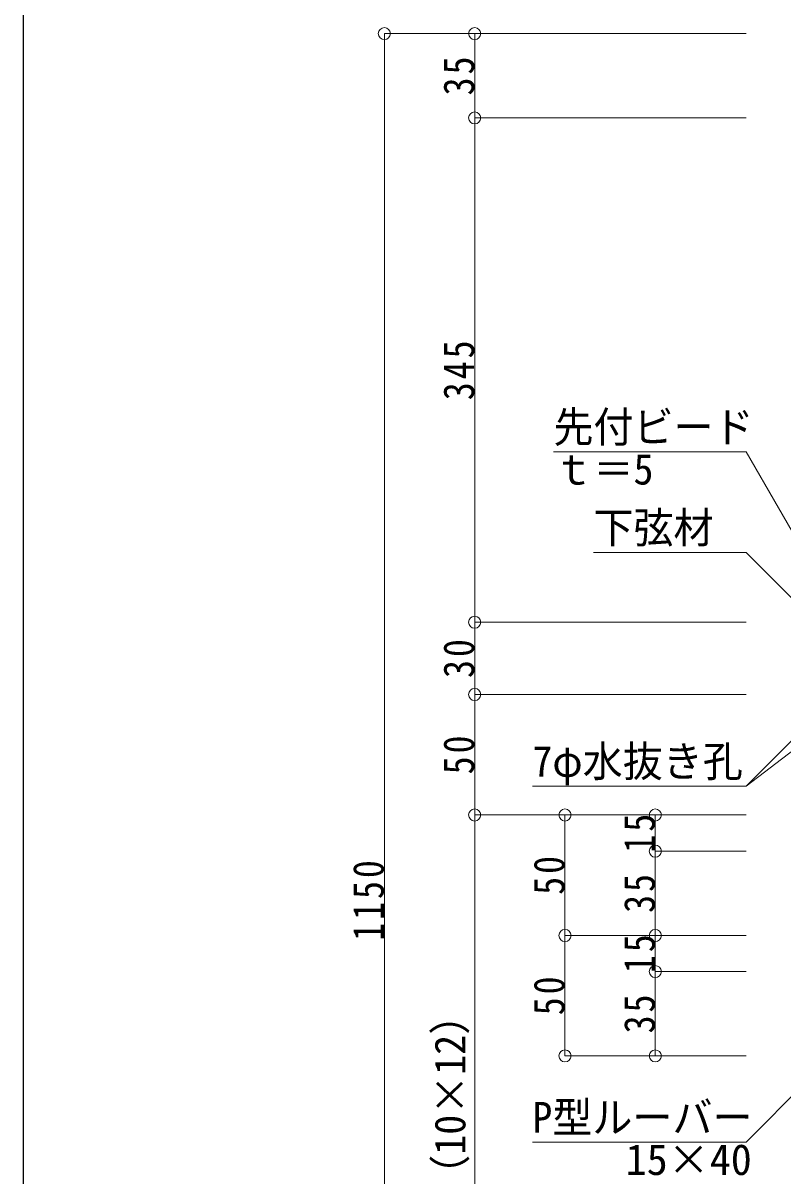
# Model space of a CAD drawing. Units: millimetres at full size, sheet at 1:5; some dimension numbers follow another scale. Extents: x -1050 to 1050, y -742 to 742.
# Drawn here: x -990 to -674.5, y 20.9 to 499.4 of the extents above; entities that cross this region are included whole.
import ezdxf
from ezdxf.enums import TextEntityAlignment as Align

# ---------------------------------------------------------------- set-up
doc = ezdxf.new("R2010")
doc.units = ezdxf.units.MM
doc.header["$LTSCALE"] = 5
doc.layers.add('0-3_寸法', color=54, linetype='Continuous', lineweight=20)
doc.layers.add('0-9_文字', color=3, linetype='Continuous', lineweight=20)
doc.layers.add('1-5_図枠1_1', color=7, linetype='Continuous')
doc.styles.add('ＭＳ ゴシック', font='')
doc.styles.get('ＭＳ ゴシック').set_extended_font_data('MS Gothic')

# ---------------------------------------------------------------- blocks, each defined once
blk = doc.blocks.new('dimension_origin')
at = {"color": 0, "linetype": 'Continuous', "lineweight": -2}
blk.add_circle((0, 0), 1.25, dxfattribs=at)

msp = doc.modelspace()

# ---------------------------------------------------------------- linework, layer by layer
at = {"layer": '0-3_寸法'}
for p, q in [((-689.807, 495), (-840, 495)), ((-840, 495), (-840, -224.293)), ((-802.5, 460), (-802.5, 495)), ((-689.807, 460), (-802.5, 460)), ((-802.5, 250.707), (-802.5, 460)), ((-689.807, 250.707), (-802.5, 250.707)), ((-802.5, 220.707), (-802.5, 250.707)), ((-689.807, 220.707), (-802.5, 220.707)), ((-802.5, 170.707), (-802.5, 220.707)), ((-689.807, 170.707), (-802.5, 170.707)), ((-802.5, -174.293), (-802.5, 170.707)), ((-765, 170.707), (-765, 120.707)), ((-727.5, 170.707), (-727.5, 155.707)), ((-689.807, 155.707), (-727.5, 155.707)), ((-727.5, 155.707), (-727.5, 120.707)), ((-689.807, 120.707), (-765, 120.707)), ((-765, 120.707), (-765, 70.707)), ((-727.5, 120.707), (-727.5, 105.707)), ((-689.807, 105.707), (-727.5, 105.707)), ((-727.5, 105.707), (-727.5, 70.707)), ((-689.807, 70.707), (-765, 70.707))]:
    msp.add_line(p, q, dxfattribs=at)
at = {"layer": '0-9_文字'}
msp.add_line((-689.807, 182.7), (-640, 232.507), dxfattribs=at)
for points in [[(-649.478, 251.638), (-689.807, 321.491), (-769.807, 321.491)], [(-660.821, 250.707), (-689.807, 279.693), (-753.212, 279.693)], [(-640, 220.707), (-689.807, 182.7), (-778.557, 182.7)], [(-665, 59.751), (-689.807, 34.944), (-778.557, 34.944)]]:
    msp.add_lwpolyline(points, dxfattribs=at)
at = {"layer": '1-5_図枠1_1'}
msp.add_lwpolyline([(-990, 682.5), (-990, -707.5), (990, -707.5)], dxfattribs=at)

# ---------------------------------------------------------------- block references
at = {"layer": '0-3_寸法', "xscale": 2, "yscale": 2}
for p, rotation in [((-840, 495), 90), ((-802.5, 495), 90), ((-802.5, 460), 90), ((-802.5, 460), 270), ((-802.5, 250.707), 90), ((-802.5, 250.707), 270), ((-802.5, 220.707), 90), ((-802.5, 220.707), 270), ((-802.5, 170.707), 90), ((-802.5, 170.707), 270), ((-765, 170.707), 90), ((-727.5, 170.707), 90), ((-727.5, 155.707), 270), ((-727.5, 155.707), 90), ((-765, 120.707), 270), ((-765, 120.707), 90), ((-727.5, 120.707), 270), ((-727.5, 120.707), 90), ((-727.5, 105.707), 270), ((-727.5, 105.707), 90), ((-765, 70.707), 270), ((-727.5, 70.707), 270)]:
    msp.add_blockref('dimension_origin', p, dxfattribs=dict(at, rotation=rotation))

# ---------------------------------------------------------------- texts
at = {"layer": '0-3_寸法', "style": 'ＭＳ ゴシック', "width": 0.95}
msp.add_text('640=(40×13）+（10×12）', height=12.83, rotation=90, dxfattribs=at).set_placement((-802.5, -103.043), align=Align.BOTTOM_LEFT)
at = {"layer": '0-3_寸法', "char_height": 12.83, "attachment_point": 7, "rotation": 90, "style": 'ＭＳ ゴシック'}
for s, insert in [('\\T1.17;\\W0.85;35', (-802.5, 469.375)), ('\\T1.17;\\W0.85;345', (-802.5, 342.854)), ('\\T1.17;\\W0.85;30', (-802.5, 227.582)), ('\\T1.17;\\W0.85;50', (-802.5, 187.582)), ('\\T1.17;\\W0.85;15', (-727.5, 155.082)), ('\\T1.17;\\W0.85;1150', (-840, 118.479)), ('\\T1.17;\\W0.85;50', (-765, 137.582)), ('\\T1.17;\\W0.85;35', (-727.5, 130.082)), ('\\T1.17;\\W0.85;15', (-727.5, 105.082)), ('\\T1.17;\\W0.85;50', (-765, 87.582)), ('\\T1.17;\\W0.85;35', (-727.5, 80.082))]:
    msp.add_mtext(s, dxfattribs=dict(at, insert=insert))
at = {"layer": '0-9_文字', "style": 'ＭＳ ゴシック', "width": 0.95}
for s, p in [('先付ビード', (-769.807, 321.491)), ('ｔ＝5', (-769.807, 303.991)), ('下弦材', (-753.212, 279.693)), ('7φ水抜き孔', (-778.557, 182.7)), ('P型ルーバー', (-778.557, 34.944))]:
    msp.add_text(s, height=12.83, dxfattribs=at).set_placement(p, align=Align.BOTTOM_LEFT)
at = {"layer": '0-9_文字', "style": 'ＭＳ ゴシック'}
msp.add_text('15×40', height=12.83, dxfattribs=at).set_placement((-739.807, 17.444), align=Align.BOTTOM_LEFT)

doc.saveas('drawing.dxf')
